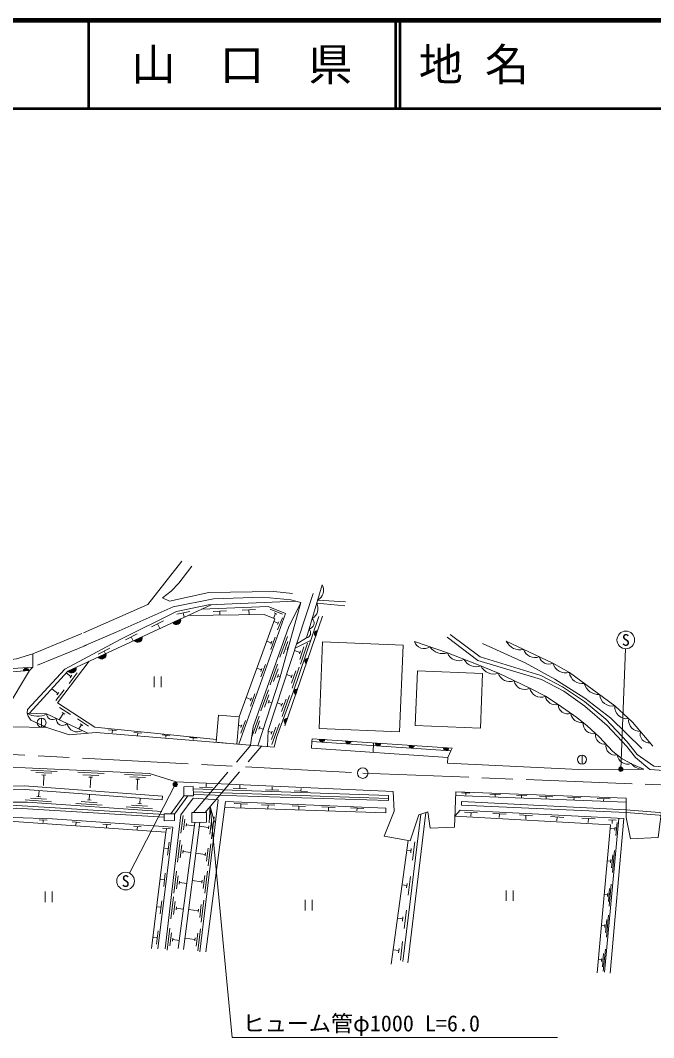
# Model space of a CAD drawing. Units: millimetres at full size, sheet at 1:1000; details may follow other scales. Extents: x 40000 to 680000, y 20000 to 380000.
# Drawn here: x 325298 to 396972, y 264766 to 380000 of the extents above; entities that cross this region are included whole.
import ezdxf
from ezdxf.enums import TextEntityAlignment as Align

# ---------------------------------------------------------------- set-up
doc = ezdxf.new("R2010")
doc.units = ezdxf.units.MM
doc.header["$LTSCALE"] = 1000
doc.linetypes.add('CHAIN', pattern=[18.5, 12, -1.5, 3.5, -1.5])
doc.linetypes.add('DASHED', pattern=[7.5, 6, -1.5])
for name, color, linetype, lineweight in [('M-BGD', 7, 'Continuous', 13), ('M-BMK', 2, 'CHAIN', 13), ('M-BMK-SRVR', 3, 'Continuous', 13), ('M-STR-HTXT', 7, 'Continuous', 13), ('M-STR-STRC', 7, 'Continuous', 13), ('M-TTL', 2, 'Continuous', 140), ('M-TTL-LINE', 7, 'Continuous', 50)]:
    doc.layers.add(name, color=color, linetype=linetype, lineweight=lineweight)
doc.layers.add('M-TTL-TXT', color=7, linetype='Continuous')
doc.styles.add('ＭＳ ゴシック', font='')
doc.styles.get('ＭＳ ゴシック').set_extended_font_data('MS Gothic')

# ---------------------------------------------------------------- blocks, each defined once
blk = doc.blocks.new('open_arrow')
at = {"color": 0, "linetype": 'Continuous', "lineweight": -2}
blk.add_lwpolyline([(7.5, 1.25), (0, 0), (7.5, -1.25)], dxfattribs=at)

msp = doc.modelspace()

# ---------------------------------------------------------------- hatches: boundary and pattern name
at = {"layer": 'M-BGD'}
for points in [[(343441, 312192, -0.82183), (342542, 311775)], [(339087, 310175, -0.82183), (338188, 309758)], [(358940, 310850), (358736, 310259, -0.84072)], [(334989, 308276, -0.82183), (334090, 307860)], [(357866, 307730), (357662, 307138, -0.84072)], [(326262, 306369), (325639, 306318, -0.84072)], [(331598, 306705, -0.82183), (330699, 306289)], [(356666, 304244), (356463, 303652, -0.84072)], [(355523, 300922), (355320, 300331, -0.84072)], [(359128, 298573), (359752, 298530, -0.84072)], [(362098, 298370), (362722, 298327, -0.84072)], [(365479, 298138), (366103, 298095, -0.84072)], [(369265, 297878), (369890, 297836, -0.84072)], [(373176, 297611), (373800, 297568, -0.84072)]]:
    msp.add_hatch(color=256, dxfattribs=at).paths.add_polyline_path(points)
at = {"layer": 'M-STR-HTXT'}
for points in [[(393435, 295333, -1), (393065, 294997, -1)], [(342593, 293382, -0.41421), (342758, 293695, -0.41421), (343071, 293531, -1)]]:
    msp.add_hatch(color=256, dxfattribs=at).paths.add_polyline_path(points)

# ---------------------------------------------------------------- linework, layer by layer
at = {"layer": 'M-BGD'}
for p, q in [((358838, 313969), (362033, 313692)), ((358940, 314313), (362088, 314118)), ((344473, 313045), (343003, 312745)), ((343738, 312895), (343844, 312379)), ((348611, 313105), (347112, 313041)), ((347861, 313073), (347880, 312621)), ((351914, 313246), (350416, 313182)), ((351165, 313214), (351188, 312668)), ((354949, 312726), (353561, 313296)), ((354175, 312817), (353946, 312260)), ((354337, 312750), (354013, 312883)), ((354391, 310943), (354961, 312330)), ((355232, 300074), (359510, 312508)), ((341482, 311965), (340140, 311296)), ((340811, 311630), (341079, 311094)), ((343441, 312192), (342542, 311775)), ((354481, 311716), (353984, 311920)), ((354415, 311554), (354548, 311878)), ((338527, 310491), (337185, 309822)), ((337856, 310157), (338080, 309708)), ((339087, 310175), (338188, 309758)), ((353635, 308722), (354140, 310135)), ((355514, 310203), (354679, 307847)), ((358736, 310259), (358940, 310850)), ((335442, 308903), (334119, 308196)), ((353690, 309499), (353174, 309683)), ((353631, 309334), (353749, 309664)), ((355573, 309652), (355072, 308238)), ((355607, 309030), (355490, 308700)), ((355549, 308865), (355585, 308852)), ((356406, 308869), (358149, 309757)), ((356919, 307619), (357400, 309040)), ((356986, 307068), (357788, 309436)), ((334989, 308276), (334090, 307860)), ((334781, 308550), (334939, 308253)), ((356932, 308406), (356322, 308613)), ((356876, 308240), (356988, 308572)), ((357662, 307138), (357866, 307730)), ((331598, 306705), (330699, 306289)), ((352588, 306412), (352057, 306601)), ((352529, 306247), (352646, 306576)), ((352533, 305635), (353038, 307047)), ((354406, 307077), (353570, 304721)), ((354465, 306526), (353964, 305112)), ((356068, 304356), (356870, 306724)), ((321346, 305973), (326314, 306373)), ((325639, 306318), (326262, 306369)), ((331023, 305671), (330490, 306078)), ((330806, 304893), (331716, 306085)), ((330917, 305532), (331129, 305810)), ((340433, 305669), (340433, 304469)), ((341233, 305669), (341233, 304469)), ((354499, 305904), (354382, 305574)), ((354440, 305739), (354696, 305648)), ((356014, 305693), (355431, 305891)), ((355958, 305528), (356070, 305859)), ((356001, 304906), (356482, 306327)), ((329546, 303737), (328846, 304272)), ((356463, 303652), (356666, 304244)), ((329329, 302959), (330239, 304151)), ((329439, 303598), (329652, 303877)), ((351400, 303083), (350853, 303278)), ((351341, 302918), (351458, 303248)), ((351345, 302306), (351850, 303719)), ((353368, 304151), (352533, 301794)), ((353427, 303599), (352926, 302185)), ((354861, 301709), (355373, 303119)), ((354916, 301157), (355769, 303507)), ((330983, 301367), (329723, 302180)), ((353461, 302977), (353344, 302647)), ((353403, 302812), (353743, 302691)), ((354891, 302496), (354381, 302681)), ((354832, 302331), (354951, 302660)), ((327701, 300940), (327701, 299940)), ((330191, 301521), (329700, 300761)), ((330338, 301426), (330044, 301616)), ((333014, 300057), (331754, 300870)), ((352315, 301194), (351488, 298835)), ((355320, 300331), (355523, 300922)), ((332221, 300212), (331911, 299730)), ((332368, 300117), (332074, 300306)), ((336175, 299550), (335280, 299641)), ((350317, 300049), (349986, 300167)), ((350258, 299884), (350376, 300214)), ((350262, 299272), (350767, 300685)), ((352376, 300643), (351880, 299227)), ((352412, 300021), (352297, 299691)), ((352355, 299856), (352775, 299708)), ((353709, 298538), (354221, 299948)), ((353763, 297986), (354617, 300336)), ((335727, 299595), (335697, 299297)), ((339027, 299258), (338131, 299350)), ((338579, 299304), (338549, 299006)), ((342229, 298961), (341333, 299053)), ((341781, 299007), (341757, 298768)), ((345319, 298676), (344424, 298767)), ((344872, 298722), (344853, 298542)), ((353739, 299325), (353352, 299466)), ((353679, 299161), (353799, 299490)), ((359752, 298530), (359128, 298573)), ((362722, 298327), (362098, 298370)), ((365285, 298151), (365213, 297078)), ((366103, 298095), (365479, 298138)), ((369890, 297836), (369265, 297878)), ((373800, 297568), (373176, 297611)), ((388868, 296761), (388868, 295761)), ((329474, 294924), (326477, 295058)), ((328864, 294711), (327065, 294791)), ((328164, 294502), (327744, 294521)), ((327954, 294511), (327900, 293312)), ((334788, 294687), (331791, 294821)), ((334178, 294474), (332380, 294554)), ((333478, 294265), (333059, 294284)), ((333269, 294274), (333215, 293076)), ((340083, 294451), (337086, 294585)), ((339473, 294238), (337675, 294318)), ((338773, 294029), (338353, 294048)), ((338563, 294039), (338510, 292840)), ((327367, 292078), (327413, 292741)), ((345564, 293134), (347063, 293083)), ((346314, 293108), (346328, 293528)), ((349384, 293004), (350884, 292954)), ((350134, 292979), (350148, 293399)), ((353051, 292850), (354550, 292799)), ((353800, 292825), (353812, 293185)), ((356301, 292710), (357801, 292659)), ((357051, 292685), (357061, 292984)), ((325837, 291704), (328830, 291494)), ((326452, 291901), (328248, 291775)), ((327157, 292092), (327576, 292063)), ((332883, 291691), (333302, 291662)), ((333093, 291677), (333137, 292312)), ((338809, 291276), (338852, 291883)), ((343818, 292139), (342337, 290127)), ((344258, 292145), (342745, 290090)), ((344876, 292611), (366966, 291863)), ((374557, 292212), (393846, 291424)), ((376169, 292447), (375270, 292482)), ((375720, 292464), (375711, 292225)), ((379643, 292315), (378444, 292361)), ((379043, 292338), (379034, 292098)), ((382634, 292186), (381435, 292232)), ((382035, 292209), (382024, 291939)), ((385568, 292059), (384069, 292116)), ((384819, 292088), (384807, 291788)), ((388714, 291940), (387215, 291997)), ((387964, 291968), (387953, 291668)), ((392069, 291812), (390570, 291869)), ((391320, 291840), (391309, 291540)), ((331563, 291303), (334555, 291093)), ((332178, 291500), (333974, 291374)), ((337280, 290902), (340272, 290693)), ((337895, 291100), (339690, 290974)), ((338600, 291291), (339019, 291262)), ((351002, 291217), (349503, 291279)), ((350252, 291248), (350235, 290828)), ((354081, 291090), (352582, 291152)), ((353331, 291121), (353314, 290701)), ((357571, 290961), (356072, 291023)), ((356821, 290992), (356805, 290602)), ((360931, 290837), (359433, 290899)), ((360182, 290868), (360167, 290508)), ((364160, 290733), (362661, 290795)), ((363411, 290764), (363398, 290464)), ((328343, 289417), (327443, 289452)), ((327893, 289435), (327881, 289135)), ((343708, 289923), (343476, 287937)), ((343900, 289498), (343761, 288306)), ((346742, 287808), (346923, 289297)), ((346921, 287283), (347221, 289764)), ((370626, 290083), (368586, 273377)), ((369163, 273233), (371174, 290260)), ((377053, 290238), (375556, 290317)), ((376304, 290277), (376282, 289858)), ((380275, 290067), (378778, 290146)), ((379526, 290107), (379504, 289687)), ((383270, 289908), (381772, 289988)), ((382521, 289948), (382499, 289529)), ((386798, 289722), (385300, 289801)), ((386049, 289761), (386027, 289342)), ((390340, 289534), (388842, 289613)), ((389591, 289574), (389569, 289154)), ((391421, 272198), (393018, 289602)), ((392745, 289407), (391846, 289454)), ((392295, 289430), (392273, 289011)), ((332067, 289145), (331169, 289207)), ((331618, 289176), (331593, 288817)), ((335528, 288904), (334631, 288967)), ((335080, 288935), (335055, 288576)), ((338986, 288664), (338088, 288726)), ((338537, 288695), (338512, 288336)), ((342274, 288435), (341376, 288497)), ((341825, 288466), (341800, 288107)), ((345027, 289155), (343161, 274865)), ((343749, 274766), (345602, 289163)), ((344085, 289013), (344052, 288735)), ((344069, 288874), (344976, 288768)), ((346594, 288581), (345544, 288708)), ((346573, 288407), (346615, 288755)), ((392608, 288420), (392038, 288473)), ((392592, 288246), (392624, 288595)), ((392689, 287660), (392826, 289154)), ((343382, 287135), (343091, 284652)), ((367276, 273077), (369185, 287101)), ((369688, 284871), (369942, 286955)), ((342048, 286174), (341631, 286225)), ((341956, 285429), (342140, 286918)), ((343562, 286611), (343387, 285121)), ((343733, 286012), (343693, 285664)), ((343713, 285838), (344580, 285736)), ((346373, 284758), (346553, 286247)), ((346551, 284232), (346852, 286714)), ((369517, 285950), (369037, 286008)), ((369487, 285706), (369547, 286193)), ((392306, 283485), (392534, 285975)), ((346225, 285531), (345151, 285661)), ((346204, 285357), (346246, 285705)), ((392121, 284757), (391709, 284795)), ((392105, 284583), (392137, 284932)), ((392202, 283997), (392339, 285490)), ((342971, 283630), (342680, 281147)), ((346176, 281135), (346477, 283617)), ((341610, 282645), (341193, 282697)), ((341518, 281901), (341703, 283389)), ((343151, 283105), (342976, 281615)), ((343322, 282506), (343282, 282159)), ((343302, 282332), (344123, 282236)), ((345850, 282433), (344753, 282566)), ((345829, 282260), (345871, 282607)), ((345998, 281660), (346178, 283149)), ((369205, 280918), (369459, 283003)), ((328096, 281329), (328096, 280129)), ((328896, 281329), (328896, 280129)), ((369034, 281997), (368499, 282062)), ((369005, 281754), (369064, 282240)), ((380267, 281448), (380267, 280248)), ((381067, 281448), (381067, 280248)), ((391852, 280181), (391989, 281674)), ((391956, 279669), (392184, 282159)), ((341131, 278784), (341316, 280273)), ((342629, 280716), (342338, 278233)), ((342810, 280191), (342635, 278701)), ((345777, 277840), (346077, 280322)), ((357527, 280388), (357527, 279188)), ((358327, 280388), (358327, 279188)), ((391771, 280941), (391368, 280978)), ((391755, 280767), (391787, 281116)), ((341223, 279529), (340807, 279580)), ((342981, 279592), (342940, 279245)), ((342961, 279418), (343743, 279327)), ((345451, 279139), (344329, 279275)), ((345430, 278965), (345472, 279312)), ((345599, 278365), (345779, 279854)), ((368743, 277137), (368998, 279221)), ((368572, 278215), (367986, 278287)), ((368543, 277972), (368602, 278459)), ((391530, 276664), (391667, 278158)), ((391633, 276152), (391862, 278642)), ((340707, 275368), (340892, 276856)), ((342213, 277166), (341922, 274683)), ((342394, 276641), (342219, 275151)), ((345206, 275125), (345387, 276615)), ((345384, 274600), (345685, 277082)), ((391449, 277425), (391054, 277461)), ((391433, 277250), (391465, 277599)), ((340799, 276112), (340383, 276164)), ((342565, 276042), (342524, 275694)), ((342545, 275868), (343280, 275782)), ((345058, 275899), (343912, 276038)), ((345037, 275725), (345079, 276073)), ((368306, 273556), (368560, 275641)), ((368135, 274635), (367499, 274712)), ((368105, 274392), (368165, 274878)), ((391176, 272805), (391313, 274299)), ((391279, 272294), (391508, 274783)), ((391095, 273566), (390709, 273601)), ((391079, 273392), (391111, 273740))]:
    msp.add_line(p, q, dxfattribs=at)
at = {"layer": 'M-BGD', "linetype": 'DASHED'}
for p, q in [((326691, 308255), (332457, 310623)), ((327223, 306960), (332989, 309328)), ((344902, 290259), (351369, 297896)), ((346230, 290279), (352594, 297795)), ((393846, 290581), (398548, 290209)), ((393846, 290260), (398525, 289910))]:
    msp.add_line(p, q, dxfattribs=at)
at = {"layer": 'M-BGD'}
for points in [[(332457, 310623), (339707, 313816), (343584, 318724)], [(344710, 318170), (343223, 316250), (342357, 315359), (341373, 314603), (342195, 314196), (346626, 315185), (354004, 315307), (356114, 315090)], [(356577, 309393), (357666, 310040), (359464, 316068)], [(332430, 309099), (336158, 310681), (342600, 313585), (347176, 314461), (352738, 314653), (355897, 314341), (357036, 314076), (354653, 305496), (352166, 297830)], [(358435, 315070), (353356, 299549), (353279, 297738)], [(326330, 301510), (330671, 306276), (346900, 313795)], [(330341, 306514), (336658, 309894), (342977, 313046), (346573, 313780), (356467, 314208)], [(345802, 313286), (353355, 313607), (355315, 312803), (350033, 298006)], [(351351, 297897), (351631, 299971), (355628, 311242), (357036, 314076)], [(350062, 301097), (354087, 312203), (352885, 312692), (344257, 312570)], [(354027, 297677), (354297, 298752), (356165, 303893), (359063, 312458)], [(373598, 310118), (377077, 307490), (384283, 305333), (386796, 304003), (389201, 302316), (391715, 300134), (393949, 297764), (394901, 296495), (396560, 295153), (421897, 293326), (428774, 294288), (430918, 294825), (437257, 299380), (439428, 300509), (449132, 303517), (451052, 304292), (457815, 305781), (458537, 305940), (460372, 305703), (475614, 299706), (483442, 296662), (486263, 295285), (487841, 293532)], [(373939, 310444), (377355, 307886), (384204, 305785), (386640, 304506), (389152, 302851), (391575, 300826), (393986, 298291), (395106, 296849), (396995, 295533), (421647, 293686), (427875, 294380), (430789, 294991), (436854, 299509), (439274, 300719), (447384, 303383), (448568, 304114), (450614, 304954), (458235, 306697), (460607, 306587), (482530, 297887), (486873, 295830), (488928, 293530)], [(369889, 309636), (373628, 308338), (376930, 307083), (379397, 306044), (382943, 304358), (384718, 303430), (386159, 302510), (388281, 301024), (389462, 300082), (390818, 298823), (392371, 297167), (393429, 296341), (394633, 295706), (395873, 295168), (388488, 295158), (373658, 295842), (373663, 296508), (358238, 297548), (358289, 298305), (374007, 297246), (373663, 296508)], [(377618, 309425), (382429, 307211), (385802, 305391), (389183, 303214), (392111, 300948), (395630, 297508)], [(396896, 297771), (394569, 300520), (392580, 302368), (387434, 306126), (385562, 307195), (380298, 309665)], [(315767, 307738), (322060, 307349), (324872, 307691), (326691, 308255)], [(326691, 308255), (326719, 306739), (326314, 306373), (323681, 301946), (320528, 301850)], [(319243, 307523), (317731, 300252), (320322, 300034), (328301, 299903), (330815, 299062), (333873, 299337), (354027, 297677)], [(333100, 307401), (329495, 302684), (333735, 299950), (347487, 298545)], [(332935, 299253), (328254, 301435), (326079, 301520), (326113, 301954), (330341, 306514)], [(326079, 301520), (326175, 301176), (326493, 300713), (328301, 299903)], [(358289, 298305), (358317, 298629), (374166, 297543), (374007, 297246)], [(418143, 270414), (420106, 286244), (419568, 290512), (397962, 291298), (397467, 287450), (394337, 287278), (393846, 289696), (393846, 291894), (374573, 292628), (374419, 288592), (371675, 288499), (371414, 290338), (370401, 290010), (369421, 287058), (366465, 287597), (367588, 290430), (367493, 292630), (342927, 293755), (339926, 294698), (320047, 295584), (319429, 286856), (315148, 286938)], [(319847, 292759), (325857, 292857), (341366, 291695), (341397, 292110), (325777, 293281), (319875, 293160)], [(344871, 292947), (366977, 292198), (366958, 291629), (344881, 292311)], [(341700, 274845), (343474, 289987), (344850, 291891), (347698, 291704), (345615, 274505)], [(319702, 290711), (324877, 290772), (341576, 289728)], [(319723, 291013), (324884, 291072), (341571, 290029)], [(319753, 291428), (326111, 291444), (341301, 290380)], [(346291, 274473), (348517, 291530), (366675, 290779), (366652, 290238), (348427, 290837)], [(374467, 289848), (375067, 290553), (393592, 289572), (392068, 272058)], [(393846, 290581), (375237, 291507), (375237, 291098), (393846, 290260)], [(340122, 274848), (341755, 288058), (324605, 289252), (319583, 289038)], [(319617, 289520), (324509, 289719), (328932, 289543), (342560, 288595), (340851, 274825)], [(390577, 272124), (392073, 288868), (374467, 289848)]]:
    msp.add_lwpolyline(points, dxfattribs=at)
for points in [[(359491, 309601), (368608, 309239), (368218, 299412), (359101, 299774)], [(370237, 306300), (377604, 306007), (377358, 299830), (369992, 300122)], [(347460, 298218), (349809, 298024), (350062, 301097), (347714, 301290)], [(343802, 293191), (344867, 293208), (344883, 292155), (343818, 292139)], [(341570, 290115), (342744, 290133), (342756, 289360), (341582, 289342)], [(344698, 290256), (346351, 290281), (346368, 289175), (344715, 289150)]]:
    msp.add_lwpolyline(points, close=True, dxfattribs=at)
at = {"layer": 'M-BGD', "linetype": 'DASHED'}
msp.add_lwpolyline([(318923, 305982), (321429, 306390), (326719, 306739)], dxfattribs=at)
at = {"layer": 'M-BGD'}
for centre in [(327701, 300440), (388868, 296261)]:
    msp.add_circle(centre, 500, dxfattribs=at)
for centre, radius, start, end in [((358275, 315467), 1332, 299.94629, 26.83844), ((357714, 313373), 1272, 298.85611, 27.92863), ((342950, 312072), 505, 216.02817, 13.68636), ((357810, 311751), 726, 282.31597, 44.46877), ((338596, 310055), 505, 216.02817, 13.68636), ((357561, 310617), 587, 280.33753, 46.44721), ((358889, 310537), 318, 80.90305, 241.12078), ((371006, 310015), 1180, 198.72981, 302.99677), ((373123, 310077), 1811, 215.50909, 286.21752), ((381855, 310439), 1739, 206.44511, 283.28534), ((334498, 308157), 505, 216.02817, 13.68636), ((357816, 307416), 318, 80.90305, 241.12078), ((374918, 308850), 1388, 201.62071, 296.74043), ((383532, 309166), 1344, 198.17345, 291.557), ((385095, 308196), 1105, 194.69476, 295.03571), ((325955, 306289), 318, 14.49497, 174.7127), ((331107, 306586), 505, 216.02817, 13.68636), ((376888, 308267), 1497, 206.02892, 291.25649), ((378873, 307549), 1593, 205.11886, 289.2199), ((387038, 307606), 1532, 195.55068, 284.95942), ((380671, 306438), 1334, 197.19395, 291.95192), ((388880, 306335), 1461, 188.23057, 279.48716), ((356616, 303930), 318, 80.90305, 241.12078), ((382363, 305425), 1214, 190.59764, 298.54822), ((384226, 304651), 1316, 192.83996, 291.95117), ((390770, 305336), 1708, 195.02448, 272.69326), ((385879, 303659), 1183, 191.17634, 283.70086), ((392260, 303745), 1414, 184.63851, 283.07923), ((387265, 302554), 1107, 182.25331, 287.74583), ((393928, 302241), 1355, 174.64827, 279.59292), ((327238, 303295), 2120, 236.87184, 298.66449), ((328949, 301482), 697, 183.86414, 306.13332), ((330086, 300864), 728, 175.62303, 314.37446), ((355473, 300609), 318, 80.90305, 241.12078), ((388789, 301656), 1197, 187.54976, 278.73228), ((395411, 300720), 1270, 171.61921, 272.81857), ((331730, 300549), 1154, 190.23713, 299.76033), ((390185, 300412), 1216, 177.10355, 279.98076), ((359444, 298606), 318, 185.97163, 346.18936), ((391481, 299082), 1093, 173.03798, 275.95293), ((396482, 299189), 1042, 165.41974, 275.06022), ((362414, 298403), 318, 185.97163, 346.18936), ((365795, 298171), 318, 185.97163, 346.18936), ((369581, 297912), 318, 185.97163, 346.18936), ((373492, 297644), 318, 185.97163, 346.18936), ((392592, 297789), 1019, 168.3598, 284.04576), ((394046, 296959), 1217, 187.46537, 288.87108), ((395777, 296879), 1713, 218.71413, 273.21595)]:
    msp.add_arc(centre, radius, start, end, dxfattribs=at)
at = {"layer": 'M-BMK'}
msp.add_lwpolyline([(313838, 297392), (364049, 294731), (463376, 290808), (469622, 290682), (473585, 290573), (476625, 290450), (479099, 290239)], dxfattribs=at)
at = {"layer": 'M-BMK-SRVR'}
msp.add_circle((364049, 294731), 600, dxfattribs=at)
at = {"layer": 'M-STR-HTXT'}
for p, q in [((393250, 295165), (393786, 308814)), ((342832, 293456), (337666, 283390))]:
    msp.add_line(p, q, dxfattribs=at)
msp.add_lwpolyline([(346785, 290935), (349287, 264766), (386075, 264766)], dxfattribs=at)
for centre in [(393250, 295165), (342832, 293456)]:
    msp.add_circle(centre, 250, dxfattribs=at)
at = {"layer": 'M-STR-STRC'}
for centre in [(393825, 309814), (337210, 282501)]:
    msp.add_circle(centre, 1000, dxfattribs=at)
at = {"layer": 'M-TTL'}
msp.add_line((680000, 380000), (40000, 380000), dxfattribs=at)
at = {"layer": 'M-TTL-LINE'}
for p, q in [((333000, 380000), (333000, 370000)), ((367750, 380000), (367750, 370000)), ((368250, 380000), (368250, 370000)), ((40000, 370000), (680000, 370000))]:
    msp.add_line(p, q, dxfattribs=at)

# ---------------------------------------------------------------- block references
at = {"layer": 'M-STR-HTXT', "xscale": 240, "yscale": 240, "rotation": 275.5}
msp.add_blockref('open_arrow', (346785, 290935), dxfattribs=at)

# ---------------------------------------------------------------- texts
at = {"layer": 'M-STR-HTXT', "style": 'ＭＳ ゴシック'}
msp.add_text('ヒューム管φ1000 L=6.0', height=1833, dxfattribs=at).set_placement((350452, 264920), align=Align.BOTTOM_LEFT)
at = {"layer": 'M-STR-STRC', "style": 'ＭＳ ゴシック'}
for p in [(393825, 309814), (337210, 282501)]:
    msp.add_text('S', height=1320, dxfattribs=at).set_placement(p, align=Align.MIDDLE_CENTER)
at = {"layer": 'M-TTL-TXT', "style": 'ＭＳ ゴシック'}
msp.add_text('山\u3000口\u3000県', height=3666, dxfattribs=at).set_placement((350375, 375000), align=Align.MIDDLE_CENTER)
msp.add_text('地 名', height=3666, dxfattribs=at).set_placement((370380, 375000), align=Align.MIDDLE_LEFT)

doc.saveas('drawing.dxf')
